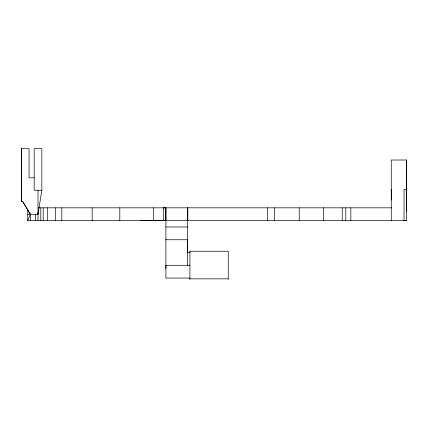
<?xml version="1.0" encoding="UTF-8"?>
<svg xmlns="http://www.w3.org/2000/svg" width="428" height="428" viewBox="0 0 428 428"><rect width="100%" height="100%" fill="white"/><g stroke="black" fill="none" stroke-linecap="round" stroke-linejoin="round"><path stroke-width="0.64" d="M30.254 220.597L30.377 214.262L22.679 201.492L21.4 201.492L21.4 148.666L29.067 148.666L29.067 177.791L34.176 177.791M27.734 214.262L38.006 214.262L38.006 190.246M165.588 220.597L165.588 207.826L163.555 207.821L163.555 220.597L165.588 220.602L27.734 220.597L27.734 209.795M187.427 252.515L187.427 239.75L165.893 239.75L165.893 207.826L165.893 220.597L166.225 220.602L140.662 220.597M189.92 265.29L165.893 265.29L165.893 268.586M189.92 251.707L189.92 252.52L187.25 252.515M403.732 220.597L406.6 220.597L406.589 160.013L391.262 160.013L391.262 220.597M406.386 211.197L406.589 160.013M406.381 202.615L406.6 189.422L404.037 189.39L404.037 220.597M38.006 214.262L41.842 190.246L41.842 148.666L34.176 148.666L34.176 190.246L41.842 190.246M27.734 220.597L30.377 214.262L22.679 201.492M164.759 220.607L166.225 220.602M166.166 220.597L406.6 220.597M166.166 239.75L165.893 239.75L165.893 278.056L189.92 278.056M38.445 207.826L391.674 207.826M165.893 226.984L187.427 226.984M189.92 278.853L228.242 278.853M163.555 207.821L164.17 207.826M391.411 195.976L391.262 189.39L391.401 200.015M350.848 207.826L350.848 220.597M345.808 207.826L345.808 220.597M342.229 207.826L342.229 220.597M323.375 207.826L323.375 220.597M299.226 207.826L299.226 220.597M274.599 207.826L274.599 220.597M267.425 207.826L267.425 220.597M228.242 279.334L228.242 251.231L189.92 251.231L189.92 279.334M187.427 220.597L187.427 265.29M153.689 207.821L153.689 220.597M119.803 207.826L119.803 220.597M92.181 207.826L92.181 220.597M61.819 207.826L61.819 220.597M55.544 207.826L55.544 220.597M47.631 207.826L47.631 220.597M43.201 207.826L43.201 220.597M40.804 207.826L40.804 220.597M38.006 212.293L38.006 220.597M35.454 214.262L35.454 220.597M21.4 148.666L21.4 201.492M187.758 207.826L187.758 220.597L187.758 207.826"/></g></svg>
